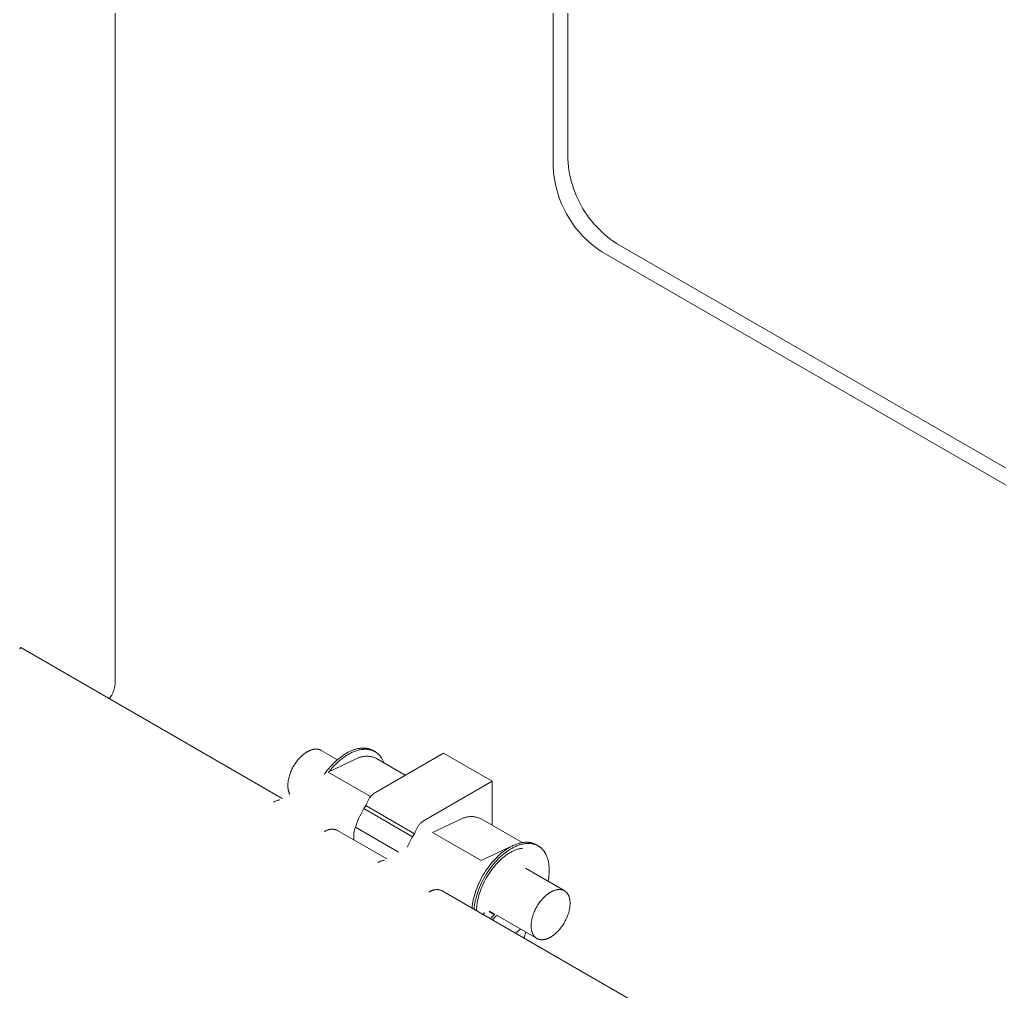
# Model space of a CAD drawing. Header units: inches. Extents: x 7 to 162, y -1 to 92.
# Drawn here: x 150.59 to 156.2, y 75.56 to 81.13 of the extents above; entities that cross this region are included whole.
import ezdxf

# ---------------------------------------------------------------- set-up
doc = ezdxf.new("R2010")
doc.units = ezdxf.units.IN
doc.layers.add('ZANO_R', color=7, linetype='Continuous', lineweight=0)

msp = doc.modelspace()

# ---------------------------------------------------------------- linework, layer by layer
at = {"layer": 'ZANO_R'}
for p, q in [((151.13715, 77.327), (151.13978, 92.28679)), ((153.72929, 86.44098), (153.72822, 80.3297)), ((153.64573, 86.39276), (153.64466, 80.28147)), ((153.72822, 80.3297), (153.72974, 80.30834)), ((153.64466, 80.28147), (153.64618, 80.26012)), ((153.64618, 80.26012), (153.64845, 80.23883)), ((153.72974, 80.30834), (153.73201, 80.28705)), ((153.73201, 80.28705), (153.73501, 80.26586)), ((153.73501, 80.26586), (153.73876, 80.24478)), ((153.64845, 80.23883), (153.65146, 80.21763)), ((153.65146, 80.21763), (153.6552, 80.19655)), ((153.73876, 80.24478), (153.74323, 80.22384)), ((153.74323, 80.22384), (153.74842, 80.20307)), ((153.74842, 80.20307), (153.75434, 80.1825)), ((153.6552, 80.19655), (153.65967, 80.17562)), ((153.65967, 80.17562), (153.66487, 80.15485)), ((153.66487, 80.15485), (153.67078, 80.13428)), ((153.75434, 80.1825), (153.76097, 80.16214)), ((153.76097, 80.16214), (153.7683, 80.14203)), ((153.67078, 80.13428), (153.67741, 80.11392)), ((153.67741, 80.11392), (153.68474, 80.0938)), ((153.68474, 80.0938), (153.69277, 80.07396)), ((153.7683, 80.14203), (153.77633, 80.12218)), ((153.77633, 80.12218), (153.78504, 80.10263)), ((153.78504, 80.10263), (153.79443, 80.08338)), ((153.69277, 80.07396), (153.70148, 80.0544)), ((153.70148, 80.0544), (153.71087, 80.03516)), ((153.71087, 80.03516), (153.72092, 80.01626)), ((153.79443, 80.08338), (153.80448, 80.06448)), ((153.80448, 80.06448), (153.81518, 80.04594)), ((153.81518, 80.04594), (153.82652, 80.02778)), ((153.72092, 80.01626), (153.73162, 79.99772)), ((153.73162, 79.99772), (153.74296, 79.97956)), ((153.74296, 79.97956), (153.75493, 79.96181)), ((153.82652, 80.02778), (153.83849, 80.01003)), ((153.83849, 80.01003), (153.85106, 79.9927)), ((153.85106, 79.9927), (153.86423, 79.97582)), ((153.75493, 79.96181), (153.76751, 79.94448)), ((153.76751, 79.94448), (153.78068, 79.9276)), ((153.78068, 79.9276), (153.79442, 79.91119)), ((153.86423, 79.97582), (153.87798, 79.95941)), ((153.87798, 79.95941), (153.89229, 79.94349)), ((153.89229, 79.94349), (153.90715, 79.92808)), ((153.90715, 79.92808), (153.92253, 79.91319)), ((153.79442, 79.91119), (153.80874, 79.89527)), ((153.80874, 79.89527), (153.82359, 79.87986)), ((153.82359, 79.87986), (153.83898, 79.86497)), ((153.83898, 79.86497), (153.85487, 79.85062)), ((153.92253, 79.91319), (153.93843, 79.89884)), ((153.93843, 79.89884), (153.95481, 79.88506)), ((153.95481, 79.88506), (153.97166, 79.87186)), ((153.97166, 79.87186), (153.98896, 79.85924)), ((153.85487, 79.85062), (153.87125, 79.83684)), ((153.87125, 79.83684), (153.8881, 79.82363)), ((153.8881, 79.82363), (153.9054, 79.81102)), ((153.9054, 79.81102), (153.92313, 79.79902)), ((153.98896, 79.85924), (154.00669, 79.84724)), ((154.00669, 79.84724), (159.02015, 76.95271)), ((153.92313, 79.79902), (158.9366, 76.90449)), ((150.5911, 77.52633), (150.59042, 77.52532)), ((150.59181, 77.52732), (150.5911, 77.52633)), ((150.59255, 77.52829), (150.59181, 77.52732)), ((150.59332, 77.52923), (150.59255, 77.52829)), ((150.59413, 77.53015), (150.59332, 77.52923)), ((150.59496, 77.53104), (150.59413, 77.53015)), ((150.59496, 77.53104), (150.59761, 77.53241)), ((150.59761, 77.53241), (152.09387, 76.66854)), ((150.59768, 77.53236), (150.59791, 77.53203)), ((151.12822, 77.28327), (151.12987, 77.28797)), ((151.12987, 77.28797), (151.13136, 77.29272)), ((151.13136, 77.29272), (151.13269, 77.29752)), ((151.13269, 77.29752), (151.13385, 77.30236)), ((151.13385, 77.30236), (151.13485, 77.30723)), ((151.13485, 77.30723), (151.13568, 77.31214)), ((151.13568, 77.31214), (151.13634, 77.31708)), ((151.13634, 77.31708), (151.13683, 77.32203)), ((151.13683, 77.32203), (151.13715, 77.327)), ((151.10336, 77.24041), (151.10649, 77.24429)), ((151.10649, 77.24429), (151.10948, 77.24827)), ((151.10948, 77.24827), (151.11234, 77.25234)), ((151.11234, 77.25234), (151.11505, 77.25651)), ((151.11505, 77.25651), (151.11762, 77.26078)), ((151.11762, 77.26078), (151.12005, 77.26513)), ((151.12005, 77.26513), (151.12232, 77.26955)), ((151.12232, 77.26955), (151.12445, 77.27406)), ((151.12445, 77.27406), (151.12641, 77.27863)), ((151.12641, 77.27863), (151.12822, 77.28327)), ((152.26534, 76.94835), (152.26285, 76.94762)), ((152.26781, 76.949), (152.26534, 76.94835)), ((152.27026, 76.94958), (152.26781, 76.949)), ((152.27269, 76.95008), (152.27026, 76.94958)), ((152.2751, 76.95051), (152.27269, 76.95008)), ((152.27748, 76.95086), (152.2751, 76.95051)), ((152.27983, 76.95113), (152.27748, 76.95086)), ((152.28216, 76.95133), (152.27983, 76.95113)), ((152.28446, 76.95146), (152.28216, 76.95133)), ((152.28673, 76.95151), (152.28446, 76.95146)), ((152.28896, 76.95149), (152.28673, 76.95151)), ((152.29116, 76.9514), (152.28896, 76.95149)), ((152.29333, 76.95124), (152.29116, 76.9514)), ((152.29545, 76.951), (152.29333, 76.95124)), ((152.29754, 76.9507), (152.29545, 76.951)), ((152.29858, 76.95052), (152.29754, 76.9507)), ((152.2996, 76.95032), (152.29858, 76.95052)), ((152.30061, 76.95011), (152.2996, 76.95032)), ((152.30161, 76.94989), (152.30061, 76.95011)), ((152.3026, 76.94964), (152.30161, 76.94989)), ((152.30358, 76.94938), (152.3026, 76.94964)), ((152.30455, 76.9491), (152.30358, 76.94938)), ((152.30551, 76.94881), (152.30455, 76.9491)), ((152.30646, 76.9485), (152.30551, 76.94881)), ((152.3074, 76.94818), (152.30646, 76.9485)), ((152.30832, 76.94784), (152.3074, 76.94818)), ((152.50758, 76.94868), (152.50357, 76.94734)), ((152.51158, 76.94993), (152.50758, 76.94868)), ((152.51556, 76.95108), (152.51158, 76.94993)), ((152.51953, 76.95213), (152.51556, 76.95108)), ((152.52349, 76.95309), (152.51953, 76.95213)), ((152.52743, 76.95394), (152.52349, 76.95309)), ((152.53134, 76.9547), (152.52743, 76.95394)), ((152.53524, 76.95535), (152.53134, 76.9547)), ((152.5391, 76.95591), (152.53524, 76.95535)), ((152.54294, 76.95636), (152.5391, 76.95591)), ((152.53941, 76.94768), (152.54469, 76.94865)), ((152.54675, 76.95671), (152.54294, 76.95636)), ((152.54469, 76.94865), (152.54993, 76.94943)), ((152.55053, 76.95696), (152.54675, 76.95671)), ((152.54993, 76.94943), (152.55512, 76.95003)), ((152.55427, 76.9571), (152.55053, 76.95696)), ((152.55798, 76.95715), (152.55427, 76.9571)), ((152.55512, 76.95003), (152.55769, 76.95026)), ((152.55769, 76.95026), (152.56025, 76.95044)), ((152.56165, 76.95709), (152.55798, 76.95715)), ((152.56025, 76.95044), (152.56279, 76.95058)), ((152.56528, 76.95693), (152.56165, 76.95709)), ((152.56279, 76.95058), (152.56532, 76.95067)), ((152.56887, 76.95667), (152.56528, 76.95693)), ((152.56532, 76.95067), (152.56783, 76.95071)), ((152.56783, 76.95071), (152.57033, 76.95071)), ((152.57241, 76.95631), (152.56887, 76.95667)), ((152.57033, 76.95071), (152.5728, 76.95066)), ((152.57591, 76.95584), (152.57241, 76.95631)), ((152.5728, 76.95066), (152.57526, 76.95056)), ((152.57526, 76.95056), (152.5777, 76.95042)), ((152.57937, 76.95528), (152.57591, 76.95584)), ((152.5777, 76.95042), (152.58012, 76.95023)), ((152.58277, 76.95462), (152.57937, 76.95528)), ((152.58012, 76.95023), (152.58252, 76.94999)), ((152.58252, 76.94999), (152.5849, 76.94971)), ((152.58612, 76.95387), (152.58277, 76.95462)), ((152.5849, 76.94971), (152.58726, 76.94938)), ((152.58943, 76.95301), (152.58612, 76.95387)), ((152.58726, 76.94938), (152.5896, 76.94901)), ((152.59268, 76.95206), (152.58943, 76.95301)), ((152.5896, 76.94901), (152.59191, 76.94859)), ((152.59191, 76.94859), (152.59421, 76.94813)), ((152.59587, 76.95102), (152.59268, 76.95206)), ((152.59421, 76.94813), (152.59648, 76.94762)), ((152.59901, 76.94988), (152.59587, 76.95102)), ((152.60209, 76.94865), (152.59901, 76.94988)), ((152.60511, 76.94733), (152.60209, 76.94865)), ((152.18766, 76.89409), (152.18357, 76.88925)), ((152.19189, 76.89884), (152.18766, 76.89409)), ((152.19626, 76.90349), (152.19189, 76.89884)), ((152.20076, 76.90802), (152.19626, 76.90349)), ((152.20537, 76.91241), (152.20076, 76.90802)), ((152.21009, 76.91665), (152.20537, 76.91241)), ((152.21491, 76.92071), (152.21009, 76.91665)), ((152.21982, 76.92457), (152.21491, 76.92071)), ((152.22479, 76.92823), (152.21982, 76.92457)), ((152.2273, 76.92998), (152.22479, 76.92823)), ((152.22983, 76.93166), (152.2273, 76.92998)), ((152.23236, 76.93329), (152.22983, 76.93166)), ((152.2349, 76.93486), (152.23236, 76.93329)), ((152.23745, 76.93636), (152.2349, 76.93486)), ((152.24, 76.9378), (152.23745, 76.93636)), ((152.24256, 76.93917), (152.24, 76.9378)), ((152.24511, 76.94048), (152.24256, 76.93917)), ((152.24767, 76.94171), (152.24511, 76.94048)), ((152.25022, 76.94288), (152.24767, 76.94171)), ((152.25276, 76.94397), (152.25022, 76.94288)), ((152.2553, 76.945), (152.25276, 76.94397)), ((152.25783, 76.94595), (152.2553, 76.945)), ((152.26035, 76.94682), (152.25783, 76.94595)), ((152.26285, 76.94762), (152.26035, 76.94682)), ((152.30924, 76.94749), (152.30832, 76.94784)), ((152.31014, 76.94712), (152.30924, 76.94749)), ((152.31104, 76.94673), (152.31014, 76.94712)), ((152.31192, 76.94634), (152.31104, 76.94673)), ((152.3128, 76.94592), (152.31192, 76.94634)), ((152.31366, 76.9455), (152.3128, 76.94592)), ((152.31451, 76.94506), (152.31366, 76.9455)), ((152.31535, 76.9446), (152.31451, 76.94506)), ((152.31617, 76.94413), (152.31535, 76.9446)), ((152.31617, 76.94413), (152.40924, 76.8904)), ((152.51325, 76.8936), (152.35577, 76.81974)), ((152.41344, 76.89398), (152.40619, 76.88775)), ((152.42082, 76.90003), (152.41344, 76.89398)), ((152.42834, 76.90586), (152.42082, 76.90003)), ((152.42758, 76.89005), (152.43767, 76.89805)), ((152.43597, 76.91146), (152.42834, 76.90586)), ((152.4437, 76.91681), (152.43597, 76.91146)), ((152.43767, 76.89805), (152.4428, 76.9019)), ((152.4428, 76.9019), (152.44798, 76.90565)), ((152.45153, 76.9219), (152.4437, 76.91681)), ((152.44798, 76.90565), (152.45321, 76.90927)), ((152.45943, 76.9267), (152.45153, 76.9219)), ((152.45321, 76.90927), (152.45848, 76.91278)), ((152.45848, 76.91278), (152.46379, 76.91617)), ((152.4674, 76.93121), (152.45943, 76.9267)), ((152.46379, 76.91617), (152.46913, 76.91942)), ((152.47541, 76.93539), (152.4674, 76.93121)), ((152.46913, 76.91942), (152.4745, 76.92253)), ((152.4745, 76.92253), (152.4799, 76.92551)), ((152.47943, 76.93736), (152.47541, 76.93539)), ((152.48345, 76.93925), (152.47943, 76.93736)), ((152.4799, 76.92551), (152.48531, 76.92834)), ((152.48747, 76.94105), (152.48345, 76.93925)), ((152.48531, 76.92834), (152.49074, 76.93102)), ((152.4915, 76.94276), (152.48747, 76.94105)), ((152.49074, 76.93102), (152.49618, 76.93354)), ((152.49553, 76.94438), (152.4915, 76.94276)), ((152.49955, 76.94591), (152.49553, 76.94438)), ((152.49618, 76.93354), (152.50163, 76.9359)), ((152.50357, 76.94734), (152.49955, 76.94591)), ((152.50163, 76.9359), (152.50707, 76.9381)), ((152.50707, 76.9381), (152.51251, 76.94014)), ((152.51251, 76.94014), (152.51793, 76.942)), ((152.51715, 76.89574), (152.51325, 76.8936)), ((152.52112, 76.89775), (152.51715, 76.89574)), ((152.51793, 76.942), (152.52334, 76.94369)), ((152.52515, 76.89961), (152.52112, 76.89775)), ((152.52334, 76.94369), (152.52873, 76.9452)), ((152.52925, 76.90134), (152.52515, 76.89961)), ((152.52873, 76.9452), (152.53408, 76.94653)), ((152.53341, 76.90292), (152.52925, 76.90134)), ((152.53762, 76.90436), (152.53341, 76.90292)), ((152.53408, 76.94653), (152.53941, 76.94768)), ((152.54188, 76.90565), (152.53762, 76.90436)), ((152.54617, 76.90679), (152.54188, 76.90565)), ((152.55051, 76.90779), (152.54617, 76.90679)), ((152.55488, 76.90863), (152.55051, 76.90779)), ((152.55927, 76.90932), (152.55488, 76.90863)), ((152.56369, 76.90986), (152.55927, 76.90932)), ((152.56812, 76.91024), (152.56369, 76.90986)), ((152.57256, 76.91047), (152.56812, 76.91024)), ((152.57701, 76.91055), (152.57256, 76.91047)), ((152.58145, 76.91047), (152.57701, 76.91055)), ((152.5859, 76.91024), (152.58145, 76.91047)), ((152.59033, 76.90985), (152.5859, 76.91024)), ((152.59474, 76.90931), (152.59033, 76.90985)), ((152.59914, 76.90862), (152.59474, 76.90931)), ((152.59648, 76.94762), (152.59872, 76.94707)), ((152.59872, 76.94707), (152.60095, 76.94647)), ((152.6035, 76.90778), (152.59914, 76.90862)), ((152.60095, 76.94647), (152.60315, 76.94584)), ((152.60315, 76.94584), (152.60532, 76.94515)), ((152.60784, 76.90678), (152.6035, 76.90778)), ((152.60808, 76.94592), (152.60511, 76.94733)), ((152.60532, 76.94515), (152.60747, 76.94443)), ((152.60747, 76.94443), (152.60959, 76.94366)), ((152.61214, 76.90564), (152.60784, 76.90678)), ((152.61098, 76.94443), (152.60808, 76.94592)), ((152.60959, 76.94366), (152.61169, 76.94285)), ((152.61382, 76.94285), (152.61098, 76.94443)), ((152.61169, 76.94285), (152.61376, 76.942)), ((152.61639, 76.90434), (152.61214, 76.90564)), ((152.61376, 76.942), (152.6158, 76.9411)), ((152.61382, 76.94285), (152.62371, 76.93714)), ((152.6158, 76.9411), (152.61782, 76.94017)), ((152.6206, 76.9029), (152.61639, 76.90434)), ((152.61782, 76.94017), (152.61981, 76.9392)), ((152.61981, 76.9392), (152.62177, 76.93818)), ((152.62476, 76.90132), (152.6206, 76.9029)), ((152.62177, 76.93818), (152.6237, 76.93713)), ((152.6237, 76.93713), (152.62561, 76.93604)), ((152.62886, 76.89959), (152.62476, 76.90132)), ((152.62561, 76.93604), (152.62748, 76.93491)), ((153.01732, 76.92859), (152.6269, 76.70327)), ((152.62748, 76.93491), (152.62933, 76.93374)), ((152.63289, 76.89772), (152.62886, 76.89959)), ((152.62933, 76.93374), (152.63115, 76.93254)), ((152.63115, 76.93254), (152.63294, 76.9313)), ((152.63289, 76.89772), (152.79833, 76.80221)), ((152.63294, 76.9313), (152.6347, 76.93002)), ((152.6347, 76.93002), (152.63643, 76.92871)), ((152.63643, 76.92871), (152.63814, 76.92737)), ((152.63814, 76.92737), (152.63981, 76.92599)), ((152.63981, 76.92599), (152.64145, 76.92457)), ((152.64145, 76.92457), (152.64306, 76.92313)), ((152.64306, 76.92313), (152.64464, 76.92165)), ((152.64464, 76.92165), (152.6462, 76.92014)), ((152.6462, 76.92014), (152.64772, 76.9186)), ((152.64772, 76.9186), (152.64921, 76.91703)), ((152.64921, 76.91703), (152.65067, 76.91543)), ((152.65067, 76.91543), (152.6521, 76.9138)), ((152.6521, 76.9138), (152.6535, 76.91215)), ((152.6535, 76.91215), (152.65487, 76.91046)), ((152.65487, 76.91046), (152.65621, 76.90875)), ((152.65621, 76.90875), (152.65752, 76.90702)), ((152.65752, 76.90702), (152.6588, 76.90526)), ((152.6588, 76.90526), (152.66005, 76.90347)), ((152.66005, 76.90347), (152.66127, 76.90166)), ((152.66127, 76.90166), (152.66362, 76.89797)), ((152.66362, 76.89797), (152.66585, 76.8942)), ((152.66585, 76.8942), (152.66796, 76.89034)), ((153.01732, 76.92859), (153.29585, 76.76778)), ((152.15227, 76.84153), (152.14928, 76.83554)), ((152.15537, 76.84739), (152.15227, 76.84153)), ((152.15858, 76.85311), (152.15537, 76.84739)), ((152.16188, 76.85868), (152.15858, 76.85311)), ((152.16526, 76.86408), (152.16188, 76.85868)), ((152.16871, 76.86932), (152.16526, 76.86408)), ((152.17221, 76.87437), (152.16871, 76.86932)), ((152.17584, 76.87937), (152.17221, 76.87437)), ((152.17963, 76.88434), (152.17584, 76.87937)), ((152.18357, 76.88925), (152.17963, 76.88434)), ((152.36031, 76.84058), (152.35153, 76.82986)), ((152.36939, 76.85105), (152.36031, 76.84058)), ((152.37876, 76.86125), (152.36939, 76.85105)), ((152.37106, 76.83369), (152.38032, 76.8444)), ((152.38537, 76.86807), (152.37876, 76.86125)), ((152.38032, 76.8444), (152.38991, 76.85482)), ((152.39215, 76.87477), (152.38537, 76.86807)), ((152.38991, 76.85482), (152.39888, 76.86402)), ((152.39909, 76.88134), (152.39215, 76.87477)), ((152.39888, 76.86402), (152.40816, 76.87298)), ((152.40619, 76.88775), (152.39909, 76.88134)), ((152.40816, 76.87298), (152.41774, 76.88167)), ((152.41774, 76.88167), (152.42758, 76.89005)), ((152.66796, 76.89034), (152.66995, 76.88641)), ((152.66995, 76.88641), (152.67183, 76.8824)), ((152.67183, 76.8824), (152.67384, 76.87774)), ((152.67384, 76.87774), (152.6757, 76.87301)), ((152.13107, 76.78474), (152.12967, 76.7783)), ((152.13269, 76.7912), (152.13107, 76.78474)), ((152.13452, 76.79767), (152.13269, 76.7912)), ((152.13654, 76.80412), (152.13452, 76.79767)), ((152.13876, 76.81055), (152.13654, 76.80412)), ((152.14115, 76.81692), (152.13876, 76.81055)), ((152.14371, 76.82321), (152.14115, 76.81692)), ((152.14642, 76.82943), (152.14371, 76.82321)), ((152.14928, 76.83554), (152.14642, 76.82943)), ((152.34305, 76.81889), (152.33489, 76.80769)), ((152.35153, 76.82986), (152.34305, 76.81889)), ((152.35577, 76.81974), (152.59944, 76.67906)), ((152.36211, 76.82272), (152.37106, 76.83369)), ((152.12603, 76.74723), (152.12599, 76.74428)), ((152.12599, 76.74428), (152.126, 76.74136)), ((152.126, 76.74136), (152.12606, 76.73849)), ((152.12614, 76.75021), (152.12603, 76.74723)), ((152.12606, 76.73849), (152.12619, 76.73566)), ((152.1263, 76.75323), (152.12614, 76.75021)), ((152.12619, 76.73566), (152.12637, 76.73288)), ((152.12652, 76.75628), (152.1263, 76.75323)), ((152.12637, 76.73288), (152.12661, 76.73014)), ((152.1268, 76.75936), (152.12652, 76.75628)), ((152.12661, 76.73014), (152.1269, 76.72744)), ((152.12753, 76.76559), (152.1268, 76.75936)), ((152.1269, 76.72744), (152.12724, 76.7248)), ((152.12724, 76.7248), (152.12764, 76.7222)), ((152.12849, 76.77192), (152.12753, 76.76559)), ((152.12967, 76.7783), (152.12849, 76.77192)), ((153.29585, 76.76778), (152.90543, 76.54246)), ((153.2958, 76.51499), (153.29585, 76.76778)), ((152.12764, 76.7222), (152.12809, 76.71966)), ((152.12809, 76.71966), (152.1286, 76.71717)), ((152.1286, 76.71717), (152.12915, 76.71473)), ((152.12915, 76.71473), (152.12975, 76.71235)), ((152.12975, 76.71235), (152.13041, 76.71003)), ((152.13041, 76.71003), (152.1311, 76.70776)), ((152.1311, 76.70776), (152.13185, 76.70556)), ((152.13185, 76.70556), (152.13264, 76.70341)), ((152.13264, 76.70341), (152.13347, 76.70132)), ((152.13347, 76.70132), (152.13435, 76.69929)), ((152.13435, 76.69929), (152.13526, 76.69732)), ((152.13526, 76.69732), (152.13622, 76.69541)), ((152.13622, 76.69541), (152.13721, 76.69356)), ((152.59155, 76.66851), (152.58929, 76.66501)), ((152.59392, 76.67193), (152.59155, 76.66851)), ((152.5964, 76.67526), (152.59392, 76.67193)), ((152.599, 76.67851), (152.5964, 76.67526)), ((152.60171, 76.68167), (152.599, 76.67851)), ((152.60452, 76.68474), (152.60171, 76.68167)), ((152.60744, 76.6877), (152.60452, 76.68474)), ((152.61045, 76.69057), (152.60744, 76.6877)), ((152.61357, 76.69333), (152.61045, 76.69057)), ((152.61677, 76.69599), (152.61357, 76.69333)), ((152.62006, 76.69853), (152.61677, 76.69599)), ((152.62344, 76.70096), (152.62006, 76.69853)), ((152.6269, 76.70327), (152.62344, 76.70096)), ((152.04598, 76.64894), (152.04307, 76.64725)), ((152.04895, 76.65054), (152.04598, 76.64894)), ((152.05197, 76.65204), (152.04895, 76.65054)), ((152.05503, 76.65344), (152.05197, 76.65204)), ((152.05814, 76.65475), (152.05503, 76.65344)), ((152.06128, 76.65595), (152.05814, 76.65475)), ((152.06447, 76.65705), (152.06128, 76.65595)), ((152.06768, 76.65805), (152.06447, 76.65705)), ((152.07093, 76.65895), (152.06768, 76.65805)), ((152.07421, 76.65974), (152.07093, 76.65895)), ((152.07751, 76.66043), (152.07421, 76.65974)), ((152.08083, 76.66101), (152.07751, 76.66043)), ((152.5717, 76.62757), (152.56179, 76.61047)), ((152.57354, 76.63147), (152.5717, 76.62786)), ((152.85023, 76.46705), (152.5717, 76.62786)), ((152.5717, 76.62786), (152.5717, 76.62757)), ((152.85023, 76.46676), (152.5717, 76.62757)), ((152.57527, 76.63513), (152.57354, 76.63147)), ((152.57689, 76.63884), (152.57527, 76.63513)), ((152.5784, 76.64259), (152.57689, 76.63884)), ((152.57989, 76.64648), (152.5784, 76.64259)), ((152.58151, 76.65031), (152.57989, 76.64648)), ((152.58327, 76.65408), (152.58151, 76.65031)), ((152.58515, 76.65779), (152.58327, 76.65408)), ((152.58716, 76.66143), (152.58515, 76.65779)), ((152.58929, 76.66501), (152.58716, 76.66143)), ((152.53776, 76.56655), (152.53068, 76.55144)), ((152.54531, 76.58144), (152.53776, 76.56655)), ((152.55332, 76.59608), (152.54531, 76.58144)), ((152.56179, 76.61047), (152.55332, 76.59608)), ((152.84031, 76.44966), (152.56179, 76.61047)), ((153.12808, 76.55561), (153.12398, 76.55388)), ((153.13224, 76.55719), (153.12808, 76.55561)), ((153.13645, 76.55863), (153.13224, 76.55719)), ((153.14071, 76.55992), (153.13645, 76.55863)), ((153.145, 76.56106), (153.14071, 76.55992)), ((153.14934, 76.56205), (153.145, 76.56106)), ((153.15371, 76.56289), (153.14934, 76.56205)), ((153.1581, 76.56358), (153.15371, 76.56289)), ((153.16252, 76.56412), (153.1581, 76.56358)), ((153.16695, 76.56451), (153.16252, 76.56412)), ((153.17139, 76.56474), (153.16695, 76.56451)), ((153.17584, 76.56481), (153.17139, 76.56474)), ((153.18029, 76.56473), (153.17584, 76.56481)), ((153.18473, 76.5645), (153.18029, 76.56473)), ((153.18916, 76.56412), (153.18473, 76.5645)), ((153.19357, 76.56358), (153.18916, 76.56412)), ((153.19797, 76.56288), (153.19357, 76.56358)), ((153.20233, 76.56204), (153.19797, 76.56288)), ((153.20667, 76.56105), (153.20233, 76.56204)), ((153.21097, 76.5599), (153.20667, 76.56105)), ((153.21522, 76.55861), (153.21097, 76.5599)), ((153.21943, 76.55717), (153.21522, 76.55861)), ((153.22359, 76.55558), (153.21943, 76.55717)), ((153.22769, 76.55386), (153.22359, 76.55558)), ((152.51067, 76.50008), (152.50916, 76.49525)), ((152.51234, 76.50486), (152.51067, 76.50008)), ((152.51797, 76.52057), (152.51234, 76.50486)), ((152.51234, 76.50486), (152.76019, 76.36177)), ((152.52408, 76.53611), (152.51797, 76.52057)), ((152.53068, 76.55144), (152.52408, 76.53611)), ((152.86569, 76.50063), (152.86368, 76.49698)), ((152.86782, 76.5042), (152.86569, 76.50063)), ((152.87007, 76.5077), (152.86782, 76.5042)), ((152.87244, 76.51112), (152.87007, 76.5077)), ((152.87493, 76.51446), (152.87244, 76.51112)), ((152.87753, 76.51771), (152.87493, 76.51446)), ((152.88023, 76.52087), (152.87753, 76.51771)), ((152.88305, 76.52393), (152.88023, 76.52087)), ((152.88596, 76.5269), (152.88305, 76.52393)), ((152.88898, 76.52976), (152.88596, 76.5269)), ((152.89209, 76.53253), (152.88898, 76.52976)), ((152.8953, 76.53518), (152.89209, 76.53253)), ((152.89859, 76.53772), (152.8953, 76.53518)), ((152.90197, 76.54015), (152.89859, 76.53772)), ((152.90543, 76.54246), (152.90197, 76.54015)), ((153.11208, 76.54787), (152.9546, 76.47401)), ((153.11598, 76.55001), (153.11208, 76.54787)), ((153.11995, 76.55201), (153.11598, 76.55001)), ((153.12398, 76.55388), (153.11995, 76.55201)), ((153.23172, 76.55199), (153.22769, 76.55386)), ((153.23172, 76.55199), (153.46745, 76.4159)), ((152.33552, 76.4784), (152.33761, 76.47985)), ((152.33761, 76.47985), (152.33974, 76.48123)), ((152.33974, 76.48123), (152.34192, 76.48254)), ((152.34192, 76.48254), (152.34415, 76.48377)), ((152.34415, 76.48377), (152.34641, 76.48493)), ((152.34641, 76.48493), (152.34871, 76.48601)), ((152.34871, 76.48601), (152.35105, 76.48701)), ((152.35105, 76.48701), (152.35342, 76.48793)), ((152.35342, 76.48793), (152.35582, 76.48877)), ((152.35582, 76.48877), (152.35824, 76.48952)), ((152.35824, 76.48952), (152.36069, 76.4902)), ((152.36069, 76.4902), (152.36316, 76.49079)), ((152.36316, 76.49079), (152.36565, 76.49129)), ((152.36565, 76.49129), (152.36816, 76.49172)), ((152.36816, 76.49172), (152.37068, 76.49205)), ((152.37068, 76.49205), (152.37321, 76.4923)), ((152.37321, 76.4923), (152.37575, 76.49247)), ((152.37575, 76.49247), (152.37829, 76.49254)), ((152.37829, 76.49254), (152.38083, 76.49254)), ((152.38083, 76.49254), (152.38337, 76.49244)), ((152.38337, 76.49244), (152.3859, 76.49226)), ((152.3859, 76.49226), (152.38843, 76.492)), ((152.38843, 76.492), (152.39095, 76.49164)), ((152.39095, 76.49164), (152.39345, 76.49121)), ((152.39345, 76.49121), (152.39594, 76.49069)), ((152.39594, 76.49069), (152.39841, 76.49008)), ((152.39841, 76.49008), (152.40085, 76.48939)), ((152.40085, 76.48939), (152.40327, 76.48862)), ((152.40327, 76.48862), (152.40567, 76.48776)), ((152.40567, 76.48776), (152.40803, 76.48683)), ((152.40803, 76.48683), (152.41036, 76.48581)), ((152.6927, 76.3228), (152.41036, 76.48581)), ((152.50323, 76.46038), (152.50306, 76.45532)), ((152.50306, 76.45532), (152.50306, 76.4323)), ((152.50357, 76.46543), (152.50323, 76.46038)), ((152.50409, 76.47047), (152.50357, 76.46543)), ((152.50477, 76.47549), (152.50409, 76.47047)), ((152.50561, 76.48048), (152.50477, 76.47549)), ((152.50663, 76.48544), (152.50561, 76.48048)), ((152.50781, 76.49037), (152.50663, 76.48544)), ((152.50916, 76.49525), (152.50781, 76.49037)), ((152.84031, 76.44966), (152.83175, 76.43508)), ((152.85023, 76.46676), (152.84031, 76.44966)), ((152.85207, 76.47066), (152.85023, 76.46705)), ((152.85023, 76.46705), (152.85023, 76.46676)), ((152.8538, 76.47432), (152.85207, 76.47066)), ((152.85542, 76.47803), (152.8538, 76.47432)), ((152.85692, 76.48179), (152.85542, 76.47803)), ((152.85842, 76.48567), (152.85692, 76.48179)), ((152.86004, 76.4895), (152.85842, 76.48567)), ((152.8618, 76.49327), (152.86004, 76.4895)), ((152.86368, 76.49698), (152.8618, 76.49327)), ((152.9546, 76.47401), (153.23312, 76.3132)), ((152.81601, 76.40517), (152.80885, 76.38986)), ((152.82365, 76.42025), (152.81601, 76.40517)), ((152.83175, 76.43508), (152.82365, 76.42025)), ((153.39487, 76.389), (153.3906, 76.38706)), ((153.39509, 76.38854), (153.39064, 76.38592)), ((153.39918, 76.39086), (153.39487, 76.389)), ((153.39988, 76.39125), (153.39509, 76.38854)), ((153.40471, 76.39385), (153.39988, 76.39125)), ((153.40958, 76.39634), (153.40471, 76.39385)), ((153.41448, 76.39873), (153.40958, 76.39634)), ((153.41102, 76.38481), (153.41585, 76.38742)), ((153.41942, 76.401), (153.41448, 76.39873)), ((153.41585, 76.38742), (153.42072, 76.38991)), ((153.42438, 76.40315), (153.41942, 76.401)), ((153.42072, 76.38991), (153.42562, 76.3923)), ((153.42936, 76.40517), (153.42438, 76.40315)), ((153.42562, 76.3923), (153.43056, 76.39457)), ((153.43437, 76.40706), (153.42936, 76.40517)), ((153.43056, 76.39457), (153.43552, 76.39671)), ((153.43938, 76.40881), (153.43437, 76.40706)), ((153.43552, 76.39671), (153.4405, 76.39873)), ((153.44441, 76.41042), (153.43938, 76.40881)), ((153.4405, 76.39873), (153.44551, 76.40062)), ((153.44945, 76.41189), (153.44441, 76.41042)), ((153.44551, 76.40062), (153.45052, 76.40238)), ((153.45448, 76.41321), (153.44945, 76.41189)), ((153.45052, 76.40238), (153.45555, 76.40399)), ((153.45951, 76.41438), (153.45448, 76.41321)), ((153.45555, 76.40399), (153.46059, 76.40546)), ((153.46454, 76.41538), (153.45951, 76.41438)), ((153.46059, 76.40546), (153.46562, 76.40678)), ((153.46955, 76.41623), (153.46454, 76.41538)), ((153.46562, 76.40678), (153.47066, 76.40794)), ((153.47454, 76.41691), (153.46955, 76.41623)), ((153.47066, 76.40794), (153.47568, 76.40895)), ((153.47951, 76.41743), (153.47454, 76.41691)), ((153.47568, 76.40895), (153.48069, 76.4098)), ((153.48445, 76.41777), (153.47951, 76.41743)), ((153.48069, 76.4098), (153.48568, 76.41048)), ((153.48691, 76.41788), (153.48445, 76.41777)), ((153.48568, 76.41048), (153.49065, 76.411)), ((153.48936, 76.41794), (153.48691, 76.41788)), ((153.4918, 76.41796), (153.48936, 76.41794)), ((153.49065, 76.411), (153.49559, 76.41134)), ((153.49423, 76.41793), (153.4918, 76.41796)), ((153.49665, 76.41786), (153.49423, 76.41793)), ((153.49559, 76.41134), (153.49805, 76.41145)), ((153.49905, 76.41775), (153.49665, 76.41786)), ((153.49805, 76.41145), (153.5005, 76.41151)), ((153.50145, 76.41759), (153.49905, 76.41775)), ((153.5005, 76.41151), (153.50294, 76.41153)), ((153.50383, 76.41738), (153.50145, 76.41759)), ((153.50294, 76.41153), (153.50537, 76.4115)), ((153.50619, 76.41713), (153.50383, 76.41738)), ((153.50537, 76.4115), (153.50779, 76.41143)), ((153.50855, 76.41684), (153.50619, 76.41713)), ((153.50779, 76.41143), (153.51019, 76.41132)), ((153.51088, 76.4165), (153.50855, 76.41684)), ((153.51019, 76.41132), (153.51259, 76.41116)), ((153.51321, 76.41611), (153.51088, 76.4165)), ((153.51259, 76.41116), (153.51497, 76.41095)), ((153.51551, 76.41567), (153.51321, 76.41611)), ((153.51497, 76.41095), (153.51734, 76.4107)), ((153.5178, 76.41519), (153.51551, 76.41567)), ((153.51734, 76.4107), (153.51969, 76.41041)), ((153.52007, 76.41467), (153.5178, 76.41519)), ((153.51969, 76.41041), (153.52203, 76.41006)), ((153.52232, 76.4141), (153.52007, 76.41467)), ((153.52203, 76.41006), (153.52435, 76.40968)), ((153.52456, 76.41348), (153.52232, 76.4141)), ((153.52435, 76.40968), (153.52665, 76.40924)), ((153.52677, 76.41281), (153.52456, 76.41348)), ((153.52665, 76.40924), (153.52894, 76.40876)), ((153.52897, 76.4121), (153.52677, 76.41281)), ((153.52894, 76.40876), (153.53121, 76.40824)), ((153.53114, 76.41135), (153.52897, 76.4121)), ((153.53329, 76.41055), (153.53114, 76.41135)), ((153.53121, 76.40824), (153.53347, 76.40766)), ((153.53543, 76.4097), (153.53329, 76.41055)), ((153.53347, 76.40766), (153.5357, 76.40705)), ((153.53753, 76.4088), (153.53543, 76.4097)), ((153.5357, 76.40705), (153.53791, 76.40638)), ((153.53962, 76.40787), (153.53753, 76.4088)), ((153.53791, 76.40638), (153.54011, 76.40567)), ((153.54168, 76.40688), (153.53962, 76.40787)), ((153.54011, 76.40567), (153.54228, 76.40491)), ((153.54372, 76.40585), (153.54168, 76.40688)), ((153.54228, 76.40491), (153.54444, 76.40411)), ((153.54573, 76.40478), (153.54372, 76.40585)), ((153.54444, 76.40411), (153.54657, 76.40327)), ((153.54772, 76.40366), (153.54573, 76.40478)), ((153.54657, 76.40327), (153.54867, 76.40237)), ((153.55886, 76.39723), (153.54772, 76.40366)), ((153.54867, 76.40237), (153.55076, 76.40143)), ((153.55076, 76.40143), (153.55282, 76.40045)), ((153.55282, 76.40045), (153.55486, 76.39942)), ((153.55486, 76.39942), (153.55687, 76.39835)), ((153.55687, 76.39835), (153.55886, 76.39723)), ((153.55886, 76.39723), (153.56083, 76.39606)), ((153.56083, 76.39606), (153.56276, 76.39486)), ((153.56276, 76.39486), (153.56467, 76.39361)), ((153.56467, 76.39361), (153.56656, 76.39231)), ((153.56656, 76.39231), (153.56841, 76.39098)), ((153.56841, 76.39098), (153.57024, 76.3896)), ((153.57024, 76.3896), (153.57204, 76.38818)), ((153.57204, 76.38818), (153.57381, 76.38671)), ((153.3906, 76.38706), (153.23312, 76.3132)), ((153.33071, 76.34003), (153.32139, 76.33102)), ((153.34005, 76.34853), (153.33071, 76.34003)), ((153.33253, 76.32459), (153.34185, 76.33359)), ((153.34939, 76.35651), (153.34005, 76.34853)), ((153.34185, 76.33359), (153.35119, 76.34209)), ((153.3587, 76.36396), (153.34939, 76.35651)), ((153.35119, 76.34209), (153.36053, 76.35007)), ((153.36378, 76.33531), (153.35504, 76.32809)), ((153.36795, 76.37089), (153.3587, 76.36396)), ((153.36053, 76.35007), (153.36984, 76.35753)), ((153.36817, 76.33875), (153.36378, 76.33531)), ((153.37711, 76.37729), (153.36795, 76.37089)), ((153.37256, 76.34207), (153.36817, 76.33875)), ((153.36984, 76.35753), (153.37909, 76.36446)), ((153.37695, 76.34527), (153.37256, 76.34207)), ((153.38135, 76.34835), (153.37695, 76.34527)), ((153.38616, 76.38318), (153.37711, 76.37729)), ((153.37909, 76.36446), (153.38825, 76.37086)), ((153.38574, 76.35131), (153.38135, 76.34835)), ((153.39013, 76.35415), (153.38574, 76.35131)), ((153.39064, 76.38592), (153.38616, 76.38318)), ((153.38825, 76.37086), (153.3973, 76.37674)), ((153.39451, 76.35686), (153.39013, 76.35415)), ((153.39889, 76.35945), (153.39451, 76.35686)), ((153.3973, 76.37674), (153.40178, 76.37949)), ((153.40363, 76.36211), (153.39889, 76.35945)), ((153.40178, 76.37949), (153.40623, 76.38211)), ((153.40832, 76.36461), (153.40363, 76.36211)), ((153.40623, 76.38211), (153.41102, 76.38481)), ((153.41298, 76.36695), (153.40832, 76.36461)), ((153.41758, 76.36913), (153.41298, 76.36695)), ((153.42214, 76.37114), (153.41758, 76.36913)), ((153.42664, 76.373), (153.42214, 76.37114)), ((153.43109, 76.3747), (153.42664, 76.373)), ((153.43548, 76.37624), (153.43109, 76.3747)), ((153.43982, 76.37763), (153.43548, 76.37624)), ((153.44408, 76.37886), (153.43982, 76.37763)), ((153.44829, 76.37995), (153.44408, 76.37886)), ((153.45242, 76.38088), (153.44829, 76.37995)), ((153.45648, 76.38166), (153.45242, 76.38088)), ((153.46047, 76.38229), (153.45648, 76.38166)), ((153.46439, 76.38277), (153.46047, 76.38229)), ((153.46631, 76.38296), (153.46439, 76.38277)), ((153.46822, 76.38311), (153.46631, 76.38296)), ((153.57381, 76.38671), (153.57555, 76.38521)), ((153.57555, 76.38521), (153.57726, 76.38366)), ((153.57726, 76.38366), (153.57895, 76.38208)), ((153.57895, 76.38208), (153.5806, 76.38045)), ((153.5806, 76.38045), (153.58222, 76.37879)), ((153.58222, 76.37879), (153.58381, 76.37708)), ((153.58381, 76.37708), (153.58537, 76.37534)), ((153.58537, 76.37534), (153.5869, 76.37356)), ((153.5869, 76.37356), (153.5884, 76.37174)), ((153.5884, 76.37174), (153.58986, 76.36989)), ((153.58986, 76.36989), (153.59129, 76.368)), ((153.59129, 76.368), (153.5927, 76.36608)), ((153.5927, 76.36608), (153.59406, 76.36412)), ((153.59406, 76.36412), (153.5954, 76.36212)), ((153.5954, 76.36212), (153.5967, 76.3601)), ((153.5967, 76.3601), (153.59797, 76.35804)), ((153.59797, 76.35804), (153.59921, 76.35595)), ((153.59921, 76.35595), (153.60041, 76.35383)), ((153.60041, 76.35383), (153.60158, 76.35167)), ((153.60158, 76.35167), (153.60272, 76.34949)), ((153.60272, 76.34949), (153.60489, 76.34504)), ((153.60489, 76.34504), (153.60693, 76.34048)), ((153.60693, 76.34048), (153.60884, 76.33582)), ((153.60884, 76.33582), (153.61061, 76.33105)), ((153.61061, 76.33105), (153.61225, 76.3262)), ((152.64481, 76.30321), (152.6419, 76.30151)), ((152.64778, 76.3048), (152.64481, 76.30321)), ((152.6508, 76.3063), (152.64778, 76.3048)), ((152.65386, 76.30771), (152.6508, 76.3063)), ((152.65697, 76.30901), (152.65386, 76.30771)), ((152.66011, 76.31022), (152.65697, 76.30901)), ((152.6633, 76.31132), (152.66011, 76.31022)), ((152.66652, 76.31232), (152.6633, 76.31132)), ((152.66976, 76.31321), (152.66652, 76.31232)), ((152.67304, 76.31401), (152.66976, 76.31321)), ((152.67634, 76.31469), (152.67304, 76.31401)), ((152.67966, 76.31527), (152.67634, 76.31469)), ((153.27639, 76.27894), (153.26794, 76.2673)), ((153.28507, 76.29022), (153.27639, 76.27894)), ((153.29394, 76.30109), (153.28507, 76.29022)), ((153.28753, 76.27251), (153.29621, 76.28379)), ((153.30298, 76.31153), (153.29394, 76.30109)), ((153.29621, 76.28379), (153.30509, 76.29466)), ((153.3112, 76.28384), (153.30251, 76.27327)), ((153.31214, 76.32151), (153.30298, 76.31153)), ((153.30509, 76.29466), (153.31412, 76.3051)), ((153.32012, 76.29401), (153.3112, 76.28384)), ((153.32139, 76.33102), (153.31214, 76.32151)), ((153.31412, 76.3051), (153.32328, 76.31508)), ((153.32924, 76.30377), (153.32012, 76.29401)), ((153.32328, 76.31508), (153.33253, 76.32459)), ((153.33775, 76.31231), (153.32924, 76.30377)), ((153.34636, 76.32042), (153.33775, 76.31231)), ((153.35504, 76.32809), (153.34636, 76.32042)), ((153.61225, 76.3262), (153.61375, 76.32126)), ((153.61375, 76.32126), (153.61513, 76.31623)), ((153.61513, 76.31623), (153.61637, 76.31114)), ((153.61637, 76.31114), (153.61749, 76.30598)), ((153.61749, 76.30598), (153.61848, 76.30076)), ((153.61848, 76.30076), (153.61935, 76.29548)), ((153.61935, 76.29548), (153.62009, 76.29015)), ((153.62009, 76.29015), (153.62071, 76.28478)), ((153.62071, 76.28478), (153.62121, 76.27937)), ((153.62121, 76.27937), (153.6216, 76.27394)), ((153.24425, 76.2305), (153.23701, 76.21775)), ((153.25183, 76.24303), (153.24425, 76.2305)), ((153.24815, 76.21132), (153.25539, 76.22407)), ((153.25974, 76.25531), (153.25183, 76.24303)), ((153.25539, 76.22407), (153.26298, 76.2366)), ((153.26794, 76.2673), (153.25974, 76.25531)), ((153.26298, 76.2366), (153.27088, 76.24888)), ((153.27042, 76.2276), (153.26317, 76.21545)), ((153.278, 76.23948), (153.27042, 76.2276)), ((153.27088, 76.24888), (153.27908, 76.26086)), ((153.28589, 76.25107), (153.278, 76.23948)), ((153.27908, 76.26086), (153.28753, 76.27251)), ((153.29406, 76.26234), (153.28589, 76.25107)), ((153.30251, 76.27327), (153.29406, 76.26234)), ((153.48617, 76.26863), (153.70702, 76.14113)), ((153.62041, 76.22551), (153.61919, 76.2149)), ((153.6213, 76.23615), (153.62041, 76.22551)), ((153.62186, 76.24681), (153.6213, 76.23615)), ((153.6216, 76.27394), (153.62187, 76.26847)), ((153.62209, 76.25748), (153.62186, 76.24681)), ((153.62187, 76.26847), (153.62203, 76.26298)), ((153.62203, 76.26298), (153.62209, 76.25748)), ((153.21196, 76.16551), (153.20676, 76.15236)), ((153.21759, 76.17866), (153.21196, 76.16551)), ((153.22366, 76.19178), (153.21759, 76.17866)), ((153.2231, 76.15907), (153.22873, 76.17223)), ((153.23014, 76.20483), (153.22366, 76.19178)), ((153.22873, 76.17223), (153.2348, 76.18535)), ((153.23701, 76.21775), (153.23014, 76.20483)), ((153.23801, 76.16525), (153.23277, 76.15248)), ((153.2348, 76.18535), (153.24128, 76.1984)), ((153.24369, 76.17797), (153.23801, 76.16525)), ((153.24128, 76.1984), (153.24815, 76.21132)), ((153.24978, 76.19059), (153.24369, 76.17797)), ((153.25628, 76.2031), (153.24978, 76.19059)), ((153.26317, 76.21545), (153.25628, 76.2031)), ((153.61763, 76.20434), (153.61574, 76.19383)), ((153.61919, 76.2149), (153.61763, 76.20434)), ((152.93435, 76.13267), (152.93644, 76.13412)), ((152.93644, 76.13412), (152.93857, 76.1355)), ((152.93857, 76.1355), (152.94075, 76.13681)), ((152.94075, 76.13681), (152.94298, 76.13804)), ((152.94298, 76.13804), (152.94524, 76.13919)), ((152.94524, 76.13919), (152.94754, 76.14027)), ((152.94754, 76.14027), (152.94988, 76.14127)), ((152.94988, 76.14127), (152.95225, 76.14219)), ((152.95225, 76.14219), (152.95465, 76.14303)), ((152.95465, 76.14303), (152.95707, 76.14379)), ((152.95707, 76.14379), (152.95952, 76.14446)), ((152.95952, 76.14446), (152.96199, 76.14505)), ((152.96199, 76.14505), (152.96449, 76.14556)), ((152.96449, 76.14556), (152.96699, 76.14598)), ((152.96699, 76.14598), (152.96951, 76.14632)), ((152.96951, 76.14632), (152.97204, 76.14657)), ((152.97204, 76.14657), (152.97458, 76.14673)), ((152.97458, 76.14673), (152.97712, 76.14681)), ((152.97712, 76.14681), (152.97966, 76.1468)), ((152.97966, 76.1468), (152.9822, 76.14671)), ((152.9822, 76.14671), (152.98473, 76.14653)), ((152.98473, 76.14653), (152.98726, 76.14626)), ((152.98726, 76.14626), (152.98978, 76.14591)), ((152.98978, 76.14591), (152.99228, 76.14547)), ((152.99228, 76.14547), (152.99477, 76.14495)), ((152.99477, 76.14495), (152.99724, 76.14434)), ((152.99724, 76.14434), (152.99968, 76.14365)), ((152.99968, 76.14365), (153.00211, 76.14288)), ((153.00211, 76.14288), (153.0045, 76.14203)), ((153.0045, 76.14203), (153.00686, 76.14109)), ((153.00686, 76.14109), (153.00919, 76.14008)), ((153.00919, 76.14008), (158.63923, 72.88957)), ((153.1939, 76.11344), (153.19053, 76.10077)), ((153.19772, 76.12629), (153.1939, 76.11344)), ((153.20201, 76.13928), (153.19772, 76.12629)), ((153.20167, 76.09434), (153.20504, 76.10701)), ((153.20676, 76.15236), (153.20201, 76.13928)), ((153.20504, 76.10701), (153.20887, 76.11985)), ((153.20887, 76.11985), (153.21315, 76.13284)), ((153.21315, 76.13284), (153.2179, 76.14593)), ((153.21972, 76.11407), (153.2166, 76.10248)), ((153.2179, 76.14593), (153.2231, 76.15907)), ((153.22361, 76.12685), (153.21972, 76.11407)), ((153.22796, 76.13967), (153.22361, 76.12685)), ((153.23277, 76.15248), (153.22796, 76.13967)), ((153.59221, 76.10283), (153.59737, 76.10779)), ((153.59737, 76.10779), (153.60267, 76.11256)), ((153.60267, 76.11256), (153.60537, 76.11487)), ((153.60537, 76.11487), (153.60809, 76.11711)), ((153.60809, 76.11711), (153.61084, 76.1193)), ((153.61084, 76.1193), (153.61362, 76.12142)), ((153.61362, 76.12142), (153.61641, 76.12347)), ((153.61641, 76.12347), (153.61923, 76.12545)), ((153.61923, 76.12545), (153.62206, 76.12737)), ((153.62206, 76.12737), (153.6249, 76.1292)), ((153.6249, 76.1292), (153.62776, 76.13096)), ((153.62776, 76.13096), (153.63062, 76.13264)), ((153.63062, 76.13264), (153.63349, 76.13423)), ((153.63349, 76.13423), (153.63636, 76.13575)), ((153.63636, 76.13575), (153.63923, 76.13717)), ((153.63923, 76.13717), (153.6421, 76.13851)), ((153.6421, 76.13851), (153.64496, 76.13976)), ((153.64496, 76.13976), (153.64782, 76.14092)), ((153.64782, 76.14092), (153.65066, 76.14198)), ((153.65066, 76.14198), (153.65348, 76.14295)), ((153.65348, 76.14295), (153.65629, 76.14383)), ((153.65629, 76.14383), (153.65908, 76.14462)), ((153.65908, 76.14462), (153.66184, 76.14531)), ((153.66184, 76.14531), (153.66458, 76.1459)), ((153.66458, 76.1459), (153.66729, 76.1464)), ((153.66729, 76.1464), (153.66997, 76.1468)), ((153.66997, 76.1468), (153.67262, 76.14711)), ((153.67262, 76.14711), (153.67523, 76.14733)), ((153.67523, 76.14733), (153.67652, 76.1474)), ((153.67652, 76.1474), (153.67781, 76.14745)), ((153.67781, 76.14745), (153.67908, 76.14747)), ((153.67908, 76.14747), (153.68034, 76.14748)), ((153.68034, 76.14748), (153.68159, 76.14746)), ((153.68159, 76.14746), (153.68283, 76.14741)), ((153.68283, 76.14741), (153.68406, 76.14735)), ((153.68406, 76.14735), (153.68528, 76.14726)), ((153.68528, 76.14726), (153.68648, 76.14715)), ((153.68648, 76.14715), (153.68768, 76.14702)), ((153.68768, 76.14702), (153.68886, 76.14686)), ((153.68886, 76.14686), (153.69003, 76.14668)), ((153.69003, 76.14668), (153.69119, 76.14649)), ((153.69119, 76.14649), (153.69234, 76.14627)), ((153.69234, 76.14627), (153.69347, 76.14603)), ((153.69347, 76.14603), (153.69459, 76.14576)), ((153.69459, 76.14576), (153.6957, 76.14548)), ((153.6957, 76.14548), (153.6968, 76.14518)), ((153.6968, 76.14518), (153.69788, 76.14486)), ((153.69788, 76.14486), (153.69895, 76.14451)), ((153.69895, 76.14451), (153.7, 76.14415)), ((153.7, 76.14415), (153.70104, 76.14377)), ((153.70104, 76.14377), (153.70207, 76.14337)), ((153.70207, 76.14337), (153.70309, 76.14295)), ((153.70309, 76.14295), (153.70409, 76.14251)), ((153.70409, 76.14251), (153.70507, 76.14206)), ((153.70507, 76.14206), (153.70604, 76.14158)), ((153.70604, 76.14158), (153.707, 76.14109)), ((153.707, 76.14109), (153.70795, 76.14058)), ((153.70795, 76.14058), (153.70888, 76.14006)), ((153.70888, 76.14006), (153.70979, 76.13951)), ((153.70979, 76.13951), (153.71069, 76.13895)), ((153.71069, 76.13895), (153.71158, 76.13838)), ((153.71158, 76.13838), (153.71245, 76.13779)), ((153.71245, 76.13779), (153.71331, 76.13718)), ((153.71331, 76.13718), (153.71415, 76.13656)), ((153.71415, 76.13656), (153.71498, 76.13592)), ((153.71498, 76.13592), (153.71579, 76.13527)), ((153.71579, 76.13527), (153.71659, 76.13461)), ((153.71659, 76.13461), (153.71738, 76.13393)), ((153.71738, 76.13393), (153.71815, 76.13324)), ((153.71815, 76.13324), (153.7189, 76.13253)), ((153.7189, 76.13253), (153.71965, 76.13181)), ((153.71965, 76.13181), (153.72037, 76.13108)), ((153.72109, 76.13034), (153.72037, 76.13108)), ((153.7218, 76.12957), (153.72109, 76.13034)), ((153.7225, 76.12879), (153.7218, 76.12957)), ((153.72319, 76.12798), (153.7225, 76.12879)), ((153.72387, 76.12716), (153.72319, 76.12798)), ((153.72455, 76.12632), (153.72387, 76.12716)), ((153.72521, 76.12546), (153.72455, 76.12632)), ((153.72586, 76.12458), (153.72521, 76.12546)), ((153.72651, 76.12367), (153.72586, 76.12458)), ((153.72714, 76.12275), (153.72651, 76.12367)), ((153.72838, 76.12085), (153.72714, 76.12275)), ((153.72958, 76.11888), (153.72838, 76.12085)), ((153.73073, 76.11682), (153.72958, 76.11888)), ((153.73183, 76.11469), (153.73073, 76.11682)), ((153.73288, 76.11247), (153.73183, 76.11469)), ((153.73388, 76.11018), (153.73288, 76.11247)), ((153.73482, 76.10781), (153.73388, 76.11018)), ((153.73571, 76.10537), (153.73482, 76.10781)), ((153.18156, 76.05254), (153.1804, 76.04123)), ((153.18314, 76.06417), (153.18156, 76.05254)), ((153.18516, 76.0761), (153.18314, 76.06417)), ((153.18762, 76.08831), (153.18516, 76.0761)), ((153.19053, 76.10077), (153.18762, 76.08831)), ((153.1927, 76.04611), (153.19428, 76.05774)), ((153.19428, 76.05774), (153.1963, 76.06967)), ((153.1963, 76.06967), (153.19876, 76.08188)), ((153.19876, 76.08188), (153.20167, 76.09434)), ((153.20766, 76.05226), (153.20718, 76.04693)), ((153.20824, 76.05764), (153.20766, 76.05226)), ((153.2097, 76.06858), (153.20824, 76.05764)), ((153.21159, 76.07971), (153.2097, 76.06858)), ((153.21388, 76.09102), (153.21159, 76.07971)), ((153.2166, 76.10248), (153.21388, 76.09102)), ((153.54948, 76.04604), (153.55318, 76.05243)), ((153.55318, 76.05243), (153.55698, 76.05862)), ((153.55698, 76.05862), (153.56087, 76.06459)), ((153.56087, 76.06459), (153.56484, 76.07034)), ((153.56484, 76.07034), (153.56893, 76.07595)), ((153.56893, 76.07595), (153.57322, 76.08152)), ((153.57322, 76.08152), (153.5777, 76.08701)), ((153.5777, 76.08701), (153.58237, 76.09241)), ((153.58237, 76.09241), (153.58721, 76.09769)), ((153.58721, 76.09769), (153.59221, 76.10283)), ((153.73654, 76.10285), (153.73571, 76.10537)), ((153.73731, 76.10025), (153.73654, 76.10285)), ((153.73802, 76.09759), (153.73731, 76.10025)), ((153.73867, 76.09485), (153.73802, 76.09759)), ((153.73925, 76.09204), (153.73867, 76.09485)), ((153.73977, 76.08916), (153.73925, 76.09204)), ((153.74022, 76.08622), (153.73977, 76.08916)), ((153.7406, 76.08321), (153.74022, 76.08622)), ((153.74043, 76.05014), (153.74078, 76.05365)), ((153.74091, 76.08014), (153.7406, 76.08321)), ((153.74078, 76.05365), (153.74105, 76.05712)), ((153.74115, 76.07701), (153.74091, 76.08014)), ((153.74105, 76.05712), (153.74125, 76.06055)), ((153.74132, 76.07382), (153.74115, 76.07701)), ((153.74125, 76.06055), (153.74138, 76.06394)), ((153.74141, 76.07057), (153.74132, 76.07382)), ((153.74138, 76.06394), (153.74143, 76.06728)), ((153.74143, 76.06728), (153.74141, 76.07057)), ((153.19154, 76.0348), (153.1927, 76.04611)), ((153.20638, 76.03133), (153.20632, 76.02627)), ((153.20655, 76.03646), (153.20638, 76.03133)), ((153.20681, 76.04166), (153.20655, 76.03646)), ((153.20718, 76.04693), (153.20681, 76.04166)), ((153.24469, 76.00412), (153.24994, 76.01145)), ((153.24994, 76.01145), (153.25037, 76.01175)), ((153.25037, 76.01175), (153.2508, 76.01203)), ((153.2508, 76.01203), (153.25124, 76.01229)), ((153.25124, 76.01229), (153.25169, 76.01254)), ((153.25169, 76.01254), (153.25215, 76.01278)), ((153.25215, 76.01278), (153.25262, 76.013)), ((153.25262, 76.013), (153.25309, 76.01321)), ((153.2793, 76.02226), (153.27807, 76.02361)), ((153.28059, 76.02095), (153.2793, 76.02226)), ((153.30999, 76.00649), (153.27939, 76.02416)), ((153.28191, 76.01969), (153.28059, 76.02095)), ((153.28328, 76.01847), (153.28191, 76.01969)), ((153.28469, 76.0173), (153.28328, 76.01847)), ((153.28614, 76.01617), (153.28469, 76.0173)), ((153.30836, 76.005), (153.28513, 75.98077)), ((153.28762, 76.0151), (153.28614, 76.01617)), ((153.28914, 76.01407), (153.28762, 76.0151)), ((153.29069, 76.0131), (153.28914, 76.01407)), ((153.29227, 76.01217), (153.29069, 76.0131)), ((153.29388, 76.01131), (153.29227, 76.01217)), ((153.29553, 76.01049), (153.29388, 76.01131)), ((153.29719, 76.00973), (153.29553, 76.01049)), ((153.29888, 76.00903), (153.29719, 76.00973)), ((153.3006, 76.00839), (153.29888, 76.00903)), ((153.30233, 76.0078), (153.3006, 76.00839)), ((153.30409, 76.00727), (153.30233, 76.0078)), ((153.30586, 76.0068), (153.30409, 76.00727)), ((153.30764, 76.00638), (153.30586, 76.0068)), ((153.30944, 76.00603), (153.30764, 76.00638)), ((153.30875, 76.00539), (153.30836, 76.005)), ((153.30915, 76.00577), (153.30875, 76.00539)), ((153.30956, 76.00614), (153.30915, 76.00577)), ((153.30999, 76.00649), (153.30956, 76.00614)), ((153.31678, 75.99456), (153.31638, 75.99415)), ((153.3172, 75.99495), (153.31678, 75.99456)), ((153.31763, 75.99533), (153.3172, 75.99495)), ((153.31807, 75.9957), (153.31763, 75.99533)), ((153.31852, 75.99605), (153.31807, 75.9957)), ((153.31899, 75.99638), (153.31852, 75.99605)), ((153.31947, 75.9967), (153.31899, 75.99638)), ((153.31996, 75.997), (153.31947, 75.9967)), ((153.32045, 75.99728), (153.31996, 75.997)), ((153.32096, 75.99755), (153.32045, 75.99728)), ((153.32148, 75.9978), (153.32096, 75.99755)), ((153.322, 75.99803), (153.32148, 75.9978)), ((153.32253, 75.99825), (153.322, 75.99803)), ((153.32307, 75.99844), (153.32253, 75.99825)), ((153.32362, 75.99862), (153.32307, 75.99844)), ((153.54933, 75.8683), (153.32362, 75.99862)), ((153.52602, 75.98973), (153.5282, 75.99706)), ((153.5282, 75.99706), (153.53062, 76.00436)), ((153.53062, 76.00436), (153.53328, 76.0116)), ((153.53328, 76.0116), (153.53616, 76.01875)), ((153.53616, 76.01875), (153.53923, 76.02579)), ((153.53923, 76.02579), (153.54249, 76.0327)), ((153.54249, 76.0327), (153.54592, 76.03945)), ((153.54592, 76.03945), (153.54948, 76.04604)), ((153.72389, 75.98855), (153.72677, 75.9957)), ((153.72677, 75.9957), (153.72942, 76.00294)), ((153.72942, 76.00294), (153.73185, 76.01024)), ((153.73185, 76.01024), (153.73402, 76.01756)), ((153.73402, 76.01756), (153.73594, 76.02489)), ((153.73594, 76.02489), (153.73679, 76.02855)), ((153.73679, 76.02855), (153.73758, 76.0322)), ((153.73758, 76.0322), (153.73829, 76.03583)), ((153.73829, 76.03583), (153.73894, 76.03944)), ((153.73894, 76.03944), (153.73951, 76.04303)), ((153.73951, 76.04303), (153.74, 76.0466)), ((153.74, 76.0466), (153.74043, 76.05014)), ((153.31638, 75.99415), (153.29699, 75.97392)), ((153.51861, 75.94002), (153.51867, 75.94336)), ((153.51864, 75.93672), (153.51861, 75.94002)), ((153.51867, 75.94336), (153.51879, 75.94675)), ((153.51879, 75.94675), (153.51899, 75.95018)), ((153.51899, 75.95018), (153.51927, 75.95365)), ((153.51927, 75.95365), (153.51962, 75.95716)), ((153.51962, 75.95716), (153.52004, 75.9607)), ((153.52004, 75.9607), (153.52054, 75.96426)), ((153.52054, 75.96426), (153.52111, 75.96786)), ((153.52111, 75.96786), (153.52175, 75.97147)), ((153.52175, 75.97147), (153.52247, 75.9751)), ((153.52247, 75.9751), (153.52325, 75.97875)), ((153.52325, 75.97875), (153.52411, 75.9824)), ((153.52411, 75.9824), (153.52602, 75.98973)), ((153.69521, 75.93696), (153.69917, 75.94271)), ((153.69917, 75.94271), (153.70307, 75.94868)), ((153.70307, 75.94868), (153.70687, 75.95487)), ((153.70687, 75.95487), (153.71056, 75.96126)), ((153.71056, 75.96126), (153.71413, 75.96784)), ((153.71413, 75.96784), (153.71755, 75.9746)), ((153.71755, 75.9746), (153.72081, 75.98151)), ((153.72081, 75.98151), (153.72389, 75.98855)), ((153.43876, 75.90524), (153.42866, 75.8979)), ((153.44861, 75.91292), (153.43876, 75.90524)), ((153.45818, 75.92093), (153.44861, 75.91292)), ((153.48086, 75.88041), (153.48202, 75.88392)), ((153.48202, 75.88392), (153.48307, 75.88745)), ((153.48307, 75.88745), (153.48402, 75.89102)), ((153.48402, 75.89102), (153.48726, 75.90414)), ((153.51873, 75.93348), (153.51864, 75.93672)), ((153.5189, 75.93029), (153.51873, 75.93348)), ((153.51914, 75.92716), (153.5189, 75.93029)), ((153.51945, 75.92409), (153.51914, 75.92716)), ((153.51983, 75.92108), (153.51945, 75.92409)), ((153.52028, 75.91814), (153.51983, 75.92108)), ((153.52079, 75.91526), (153.52028, 75.91814)), ((153.52138, 75.91245), (153.52079, 75.91526)), ((153.52202, 75.90971), (153.52138, 75.91245)), ((153.52273, 75.90704), (153.52202, 75.90971)), ((153.52351, 75.90445), (153.52273, 75.90704)), ((153.52434, 75.90193), (153.52351, 75.90445)), ((153.52523, 75.89948), (153.52434, 75.90193)), ((153.52617, 75.89712), (153.52523, 75.89948)), ((153.52717, 75.89482), (153.52617, 75.89712)), ((153.52822, 75.89261), (153.52717, 75.89482)), ((153.52932, 75.89048), (153.52822, 75.89261)), ((153.53047, 75.88842), (153.52932, 75.89048)), ((153.53166, 75.88644), (153.53047, 75.88842)), ((153.5329, 75.88454), (153.53166, 75.88644)), ((153.53354, 75.88362), (153.5329, 75.88454)), ((153.53418, 75.88272), (153.53354, 75.88362)), ((153.53484, 75.88184), (153.53418, 75.88272)), ((153.64082, 75.88184), (153.64364, 75.88383)), ((153.64364, 75.88383), (153.64643, 75.88588)), ((153.64643, 75.88588), (153.64921, 75.888)), ((153.64921, 75.888), (153.65196, 75.89018)), ((153.65196, 75.89018), (153.65468, 75.89243)), ((153.65468, 75.89243), (153.65738, 75.89473)), ((153.65738, 75.89473), (153.66267, 75.8995)), ((153.66267, 75.8995), (153.66783, 75.90447)), ((153.66783, 75.90447), (153.67284, 75.9096)), ((153.67284, 75.9096), (153.67768, 75.91488)), ((153.67768, 75.91488), (153.68235, 75.92028)), ((153.68235, 75.92028), (153.68683, 75.92578)), ((153.68683, 75.92578), (153.69112, 75.93134)), ((153.69112, 75.93134), (153.69521, 75.93696)), ((153.47675, 75.87014), (153.47822, 75.87352)), ((153.47822, 75.87352), (153.47959, 75.87695)), ((153.47959, 75.87695), (153.48086, 75.88041)), ((153.5355, 75.88098), (153.53484, 75.88184)), ((153.53618, 75.88014), (153.5355, 75.88098)), ((153.53686, 75.87931), (153.53618, 75.88014)), ((153.53755, 75.87851), (153.53686, 75.87931)), ((153.53825, 75.87773), (153.53755, 75.87851)), ((153.53896, 75.87696), (153.53825, 75.87773)), ((153.53967, 75.87621), (153.53896, 75.87696)), ((153.53967, 75.87621), (153.5404, 75.87548)), ((153.5404, 75.87548), (153.54114, 75.87477)), ((153.54114, 75.87477), (153.5419, 75.87406)), ((153.5419, 75.87406), (153.54267, 75.87337)), ((153.54267, 75.87337), (153.54346, 75.87269)), ((153.54346, 75.87269), (153.54426, 75.87202)), ((153.54426, 75.87202), (153.54507, 75.87137)), ((153.54507, 75.87137), (153.5459, 75.87074)), ((153.5459, 75.87074), (153.54674, 75.87012)), ((153.54674, 75.87012), (153.5476, 75.86951)), ((153.5476, 75.86951), (153.54847, 75.86892)), ((153.54847, 75.86892), (153.54936, 75.86834)), ((153.54936, 75.86834), (153.55026, 75.86778)), ((153.55026, 75.86778), (153.55117, 75.86724)), ((153.55117, 75.86724), (153.5521, 75.86672)), ((153.5521, 75.86672), (153.55304, 75.86621)), ((153.55304, 75.86621), (153.554, 75.86571)), ((153.554, 75.86571), (153.55497, 75.86524)), ((153.55497, 75.86524), (153.55596, 75.86478)), ((153.55596, 75.86478), (153.55696, 75.86435)), ((153.55696, 75.86435), (153.55797, 75.86393)), ((153.55797, 75.86393), (153.559, 75.86353)), ((153.559, 75.86353), (153.56004, 75.86315)), ((153.56004, 75.86315), (153.5611, 75.86278)), ((153.5611, 75.86278), (153.56217, 75.86244)), ((153.56217, 75.86244), (153.56325, 75.86212)), ((153.56325, 75.86212), (153.56434, 75.86182)), ((153.56434, 75.86182), (153.56545, 75.86153)), ((153.56545, 75.86153), (153.56657, 75.86127)), ((153.56657, 75.86127), (153.56771, 75.86103)), ((153.56771, 75.86103), (153.56885, 75.86081)), ((153.56885, 75.86081), (153.57001, 75.86061)), ((153.57001, 75.86061), (153.57118, 75.86044)), ((153.57118, 75.86044), (153.57237, 75.86028)), ((153.57237, 75.86028), (153.57356, 75.86015)), ((153.57356, 75.86015), (153.57477, 75.86004)), ((153.57477, 75.86004), (153.57599, 75.85995)), ((153.57599, 75.85995), (153.57722, 75.85988)), ((153.57722, 75.85988), (153.57846, 75.85984)), ((153.57846, 75.85984), (153.57971, 75.85982)), ((153.57971, 75.85982), (153.58097, 75.85982)), ((153.58097, 75.85982), (153.58224, 75.85985)), ((153.58224, 75.85985), (153.58352, 75.8599)), ((153.58352, 75.8599), (153.58481, 75.85997)), ((153.58481, 75.85997), (153.58743, 75.86018)), ((153.58743, 75.86018), (153.59007, 75.86049)), ((153.59007, 75.86049), (153.59275, 75.8609)), ((153.59275, 75.8609), (153.59546, 75.8614)), ((153.59546, 75.8614), (153.5982, 75.86199)), ((153.5982, 75.86199), (153.60097, 75.86268)), ((153.60097, 75.86268), (153.60376, 75.86346)), ((153.60376, 75.86346), (153.60656, 75.86434)), ((153.60656, 75.86434), (153.60939, 75.86532)), ((153.60939, 75.86532), (153.61223, 75.86638)), ((153.61223, 75.86638), (153.61508, 75.86754)), ((153.61508, 75.86754), (153.61795, 75.86879)), ((153.61795, 75.86879), (153.62081, 75.87013)), ((153.62081, 75.87013), (153.62369, 75.87155)), ((153.62369, 75.87155), (153.62656, 75.87306)), ((153.62656, 75.87306), (153.62943, 75.87466)), ((153.62943, 75.87466), (153.63229, 75.87634)), ((153.63229, 75.87634), (153.63515, 75.8781)), ((153.63515, 75.8781), (153.63799, 75.87993)), ((153.63799, 75.87993), (153.64082, 75.88184))]:
    msp.add_line(p, q, dxfattribs=at)

doc.saveas('drawing.dxf')
